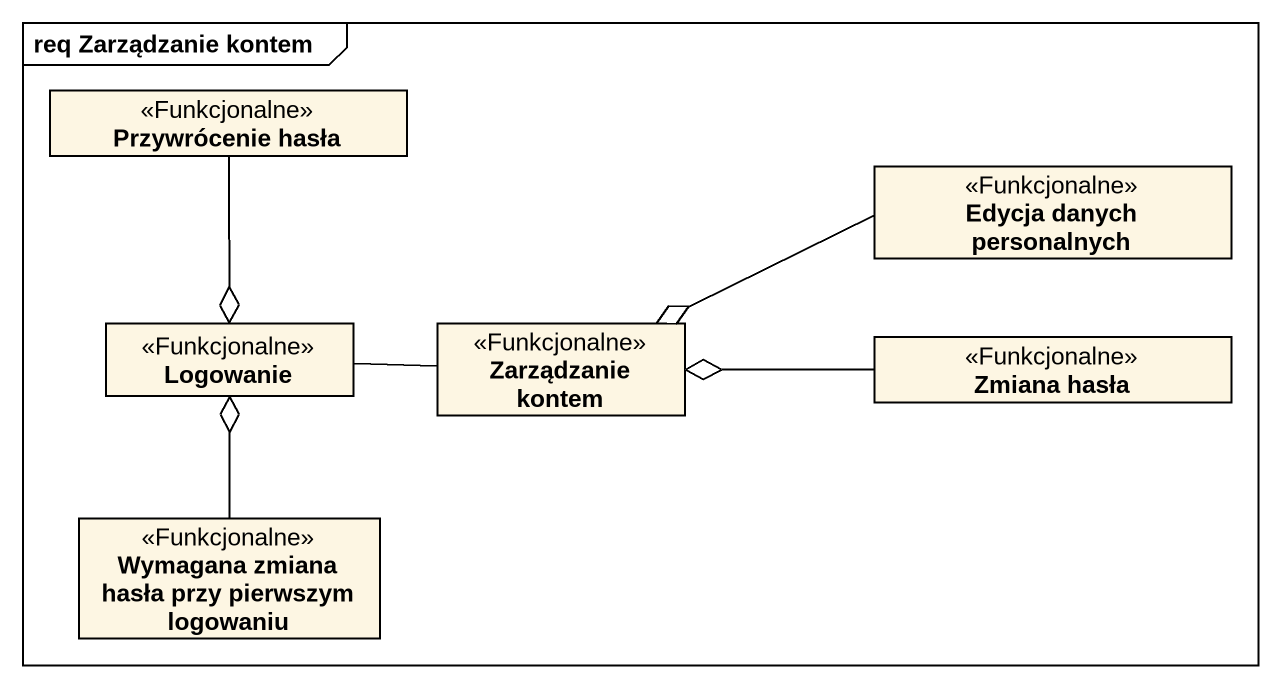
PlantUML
@startuml
mainframe req Zarządzanie kontem
hide circle
hide empty members
class "Przywrócenie hasła" as Przywrócenie_hasła <<Funkcjonalne>>
class "Edycja danych personalnych" as Edycja_danych_personalnych <<Funkcjonalne>>
class Logowanie <<Funkcjonalne>>
class "Zarządzanie kontem" as Zarządzanie_kontem <<Funkcjonalne>>
class "Zmiana hasła" as Zmiana_hasła <<Funkcjonalne>>
class "Wymagana zmiana hasła przy pierwszym logowaniu" as Wymagana_zmiana_hasła_przy <<Funkcjonalne>>
Przywrócenie_hasła --o Logowanie
Edycja_danych_personalnych -left-o Zarządzanie_kontem
Logowanie -right- Zarządzanie_kontem
Zmiana_hasła -left-o Zarządzanie_kontem
Wymagana_zmiana_hasła_przy -up-o Logowanie
@enduml
